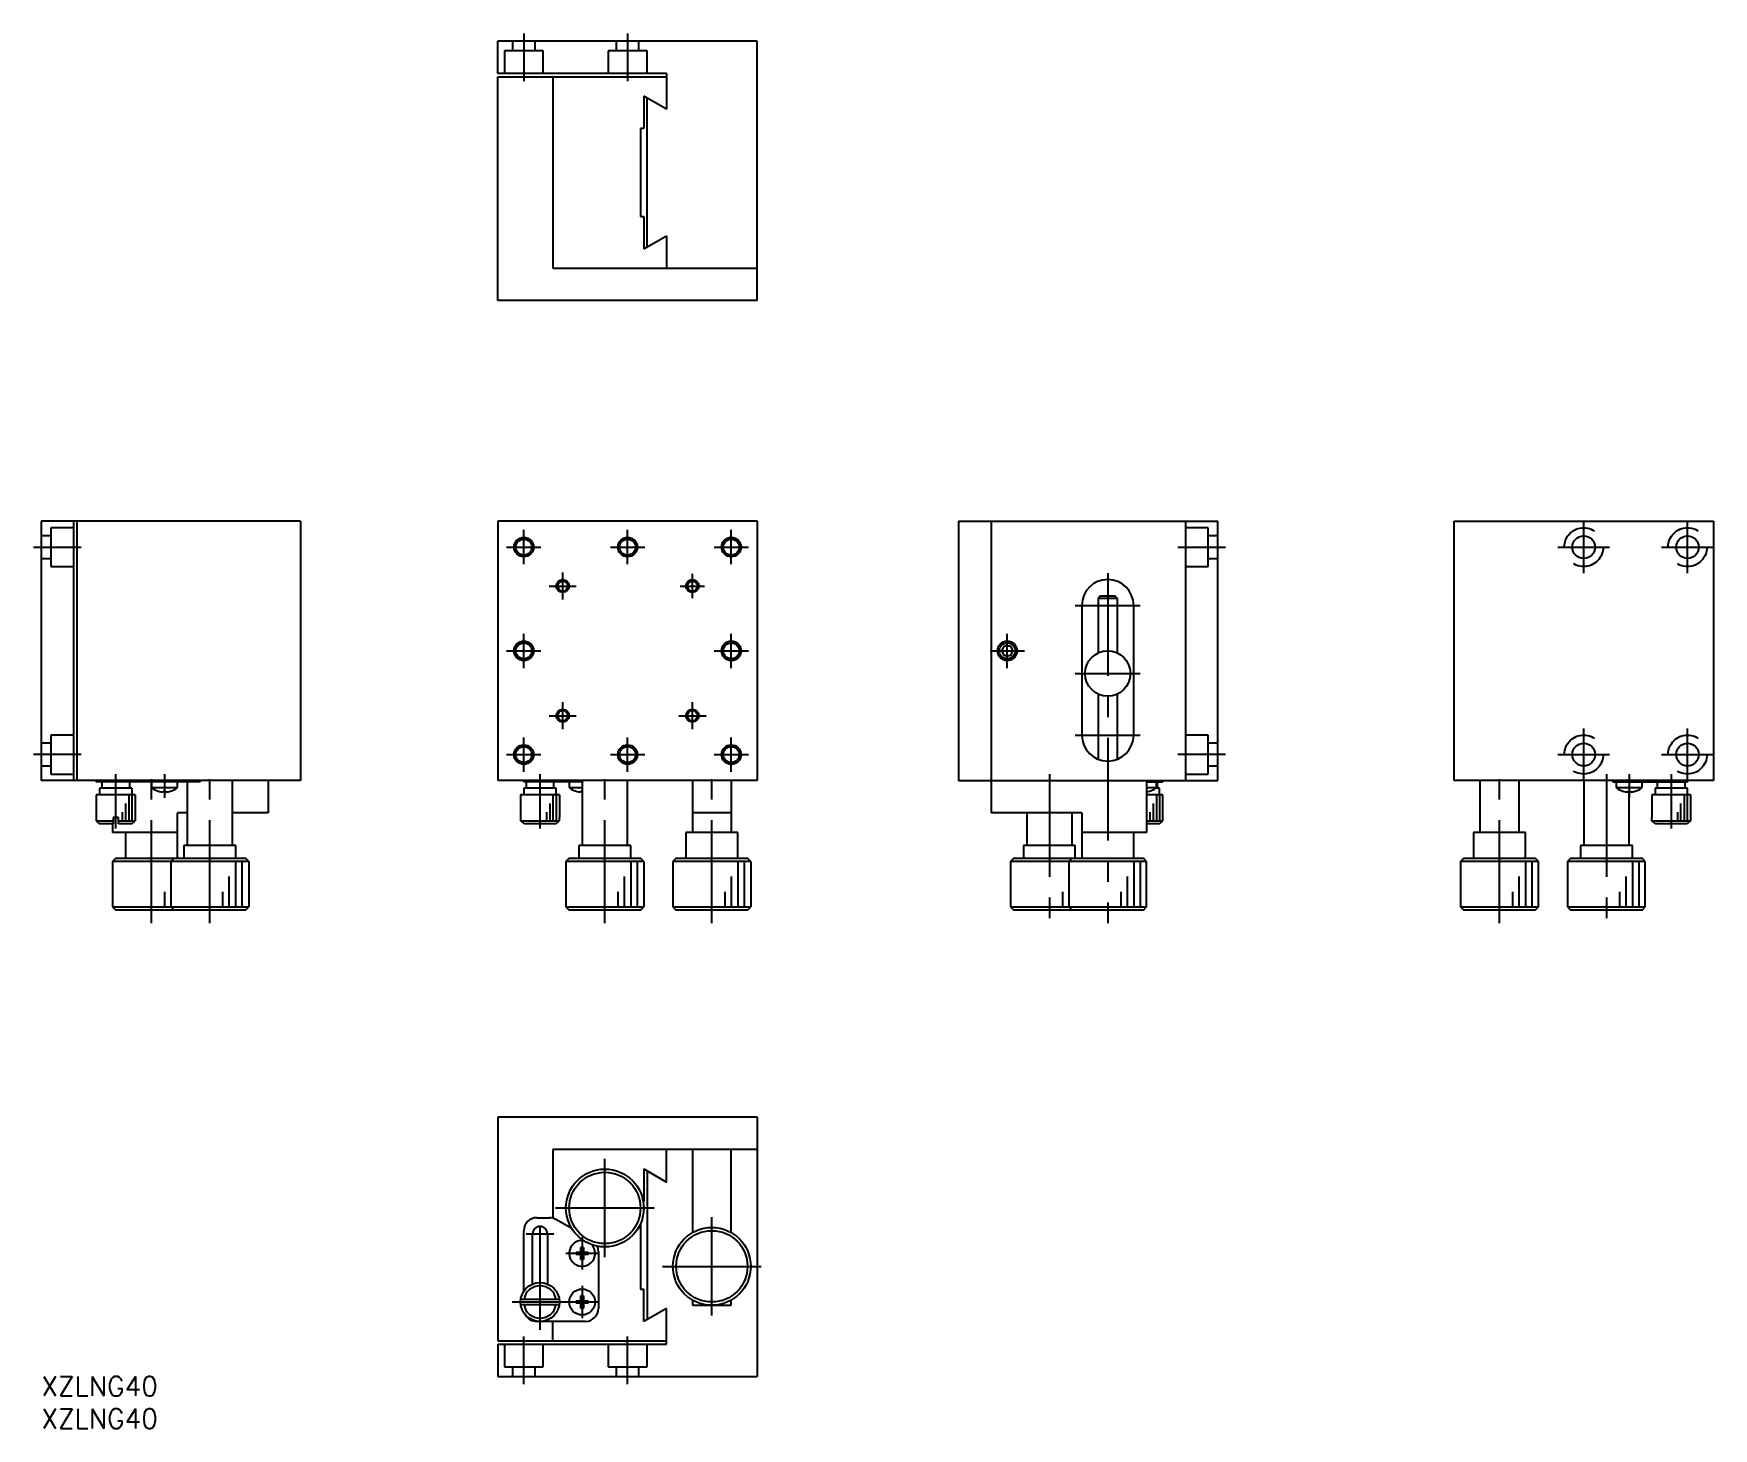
# Model space of a CAD drawing. Extents: x -1 to 258, y -8 to 207.
import ezdxf

# ---------------------------------------------------------------- set-up
doc = ezdxf.new("R2010")
doc.units = 0
doc.header["$LTSCALE"] = 0.5
doc.linetypes.add('CENTER', pattern=[50.8, 31.75, -6.35, 6.35, -6.35])
doc.linetypes.add('DASHED', pattern=[19.05, 12.7, -6.35])
for name, color, linetype in [('MSM_CENTER', 1, 'CENTER'), ('MSM_CONTINUOUS', 7, 'CONTINUOUS'), ('MSM_DASHED', 4, 'DASHED'), ('MSM_NARROW', 5, 'CONTINUOUS'), ('MSM_PART_NUMBER', 7, 'CONTINUOUS')]:
    doc.layers.add(name, color=color, linetype=linetype)
doc.styles.get("Standard").update_dxf_attribs({"font": 'txt.shx', "height": 3, "bigfont": 'bigfont.shx'})

# ---------------------------------------------------------------- blocks, each defined once
blk = doc.blocks.new('*U7')
at = {"layer": 'MSM_PART_NUMBER'}
blk.add_text('XZLNG40', height=3, dxfattribs=at).set_placement((0, -3))
blk = doc.blocks.new('*U8')
at = {"layer": 'MSM_PART_NUMBER'}
blk.add_text('XZLNG40', height=3, dxfattribs=at).set_placement((0, -8))

msp = doc.modelspace()

# ---------------------------------------------------------------- linework, layer by layer
at = {"layer": 'MSM_CENTER'}
for p, q in [((74.43, 207.15), (74.43, 199.8)), ((90.43, 207.15), (90.43, 199.8)), ((74.43, 125.29), (74.43, 130.59)), ((90.43, 125.29), (90.43, 130.59)), ((106.43, 125.29), (106.43, 130.59)), ((237.9, 123.94), (237.9, 131.94)), ((253.9, 123.94), (253.9, 131.94)), ((-1.18, 127.94), (6.17, 127.94)), ((71.78, 127.94), (77.08, 127.94)), ((87.78, 127.94), (93.08, 127.94)), ((103.78, 127.94), (109.08, 127.94)), ((175.32, 127.94), (182.67, 127.94)), ((233.9, 127.94), (241.9, 127.94)), ((249.9, 127.94), (257.9, 127.94)), ((78.33, 121.94), (82.53, 121.94)), ((80.43, 119.84), (80.43, 124.04)), ((98.55, 121.94), (102.31, 121.94)), ((100.43, 120.06), (100.43, 123.82)), ((164.49, 123.94), (164.49, 69.94)), ((159.49, 118.94), (169.49, 118.94)), ((74.43, 109.29), (74.43, 114.59)), ((106.43, 109.29), (106.43, 114.59)), ((148.99, 109.29), (148.99, 114.59)), ((71.78, 111.94), (77.08, 111.94)), ((103.78, 111.94), (109.08, 111.94)), ((146.34, 111.94), (151.64, 111.94)), ((159.49, 108.44), (169.49, 108.44)), ((80.43, 99.84), (80.43, 104.04)), ((100.43, 99.84), (100.43, 104.04)), ((78.33, 101.94), (82.53, 101.94)), ((98.33, 101.94), (102.53, 101.94)), ((74.43, 93.29), (74.43, 98.59)), ((90.43, 93.29), (90.43, 98.59)), ((106.43, 93.29), (106.43, 98.59)), ((159.49, 98.94), (169.49, 98.94)), ((237.9, 91.94), (237.9, 99.94)), ((253.9, 91.94), (253.9, 99.94)), ((6.17, 95.94), (-1.18, 95.94)), ((71.78, 95.94), (77.08, 95.94)), ((87.78, 95.94), (93.08, 95.94)), ((103.78, 95.94), (109.08, 95.94)), ((182.67, 95.94), (175.32, 95.94)), ((233.9, 95.94), (241.9, 95.94)), ((249.9, 95.94), (257.9, 95.94)), ((11.5, 84.54), (11.5, 92.94)), ((17, 69.94), (17, 92.94)), ((19, 92.94), (19, 89.28)), ((26, 69.94), (26, 92.94)), ((76.93, 84.56), (76.93, 92.94)), ((86.93, 69.94), (86.93, 92.94)), ((103.43, 69.94), (103.43, 92.94)), ((155.49, 92.94), (155.49, 69.94)), ((224.9, 69.94), (224.9, 92.94)), ((241.4, 92.94), (241.4, 69.94)), ((244.9, 92.94), (244.9, 89.28)), ((251.4, 92.94), (251.4, 84.56)), ((86.93, 18.4), (86.93, 33.6)), ((79.33, 26), (94.53, 26)), ((76.93, 7.2), (76.93, 24.15)), ((103.43, 9.4), (103.43, 24.6)), ((74.78, 22), (79.08, 22)), ((83.43, 21.5), (83.43, 16.5)), ((85.93, 19), (80.93, 19)), ((95.83, 17), (111.03, 17)), ((83.43, 14), (83.43, 9)), ((72.63, 11.5), (85.93, 11.5)), ((74.43, -1.18), (74.43, 6.17)), ((90.43, -1.18), (90.43, 6.17))]:
    msp.add_line(p, q, dxfattribs=at)
at = {"layer": 'MSM_CONTINUOUS'}
for p, q in [((70.43, 200.98), (70.43, 205.98)), ((110.43, 205.98), (70.43, 205.98)), ((110.43, 165.98), (110.43, 205.98)), ((96.43, 200.98), (70.43, 200.98)), ((70.43, 200.48), (96.43, 200.48)), ((70.43, 165.98), (70.43, 200.48)), ((78.93, 200.48), (78.93, 170.98)), ((96.43, 200.98), (96.43, 195.48)), ((96.43, 195.48), (92.93, 197.5)), ((92.93, 197.5), (92.93, 192.5)), ((93.43, 174.25), (93.43, 197.21)), ((92.43, 192.5), (92.43, 178.96)), ((92.93, 192.5), (92.43, 192.5)), ((92.43, 178.96), (92.93, 178.96)), ((92.93, 178.96), (92.93, 173.96)), ((92.93, 173.96), (96.43, 175.98)), ((96.43, 175.98), (96.43, 170.98)), ((78.93, 170.98), (110.43, 170.98)), ((110.43, 165.98), (70.43, 165.98)), ((40, 131.94), (0, 131.94)), ((0, 131.94), (0, 91.94)), ((5, 131.94), (5, 91.94)), ((5.5, 131.94), (5.5, 91.94)), ((40, 131.94), (40, 91.94)), ((110.43, 131.94), (70.43, 131.94)), ((70.43, 131.94), (70.43, 91.94)), ((110.43, 131.94), (110.43, 91.94)), ((141.49, 131.94), (141.49, 91.94)), ((141.49, 131.94), (181.49, 131.94)), ((146.49, 131.94), (146.49, 86.94)), ((176.49, 131.94), (176.49, 91.94)), ((181.49, 91.94), (181.49, 131.94)), ((217.9, 91.94), (217.9, 131.94)), ((217.9, 131.94), (257.9, 131.94)), ((257.9, 131.94), (257.9, 91.94)), ((163.39, 120.44), (162.99, 120.04)), ((165.99, 120.04), (162.99, 120.04)), ((162.99, 120.04), (162.99, 111.6)), ((163.39, 120.44), (165.59, 120.44)), ((165.99, 120.04), (165.59, 120.44)), ((165.99, 111.6), (165.99, 120.04)), ((160.49, 118.94), (160.49, 98.94)), ((168.49, 98.94), (168.49, 118.94)), ((148.13, 111.94), (148.56, 112.69)), ((148.56, 111.19), (148.13, 111.94)), ((148.56, 112.69), (149.43, 112.69)), ((149.43, 112.69), (149.86, 111.94)), ((149.86, 111.94), (149.43, 111.19)), ((149.43, 111.19), (148.56, 111.19)), ((162.99, 105.28), (162.99, 95.23)), ((165.99, 95.23), (165.99, 105.28)), ((40, 91.94), (0, 91.94)), ((8.5, 91.74), (8.5, 91.94)), ((24.5, 91.74), (8.5, 91.74)), ((14, 90.74), (9, 90.74)), ((9, 90.74), (9, 89.74)), ((9.35, 91.74), (9.35, 90.74)), ((13.65, 90.74), (13.65, 91.74)), ((14, 90.74), (14, 89.74)), ((17, 91.74), (17, 90.84)), ((17, 90.84), (21, 90.84)), ((21, 90.84), (21, 91.74)), ((22.5, 91.74), (22.5, 81.94)), ((24.5, 91.94), (24.5, 91.74)), ((29.5, 81.94), (29.5, 91.94)), ((35, 91.94), (35, 86.94)), ((110.43, 91.94), (70.43, 91.94)), ((74.43, 91.74), (74.43, 91.94)), ((83.43, 91.74), (74.43, 91.74)), ((79.43, 90.74), (74.43, 90.74)), ((74.43, 90.74), (74.43, 89.74)), ((74.78, 91.74), (74.78, 90.74)), ((79.08, 90.74), (79.08, 91.74)), ((79.43, 89.74), (79.43, 90.74)), ((81.43, 91.74), (81.43, 90.84)), ((81.43, 90.84), (83.43, 90.84)), ((83.43, 91.94), (83.43, 81.94)), ((90.43, 81.94), (90.43, 91.94)), ((100.43, 91.94), (100.43, 83.94)), ((106.43, 91.94), (106.43, 83.94)), ((141.49, 91.94), (181.49, 91.94)), ((170.49, 91.94), (170.49, 83.94)), ((170.49, 91.74), (172.99, 91.74)), ((170.49, 90.84), (171.99, 90.84)), ((172.49, 90.74), (171.86, 90.74)), ((171.99, 90.84), (171.99, 91.74)), ((172.14, 90.74), (172.14, 91.74)), ((172.49, 89.74), (172.49, 90.74)), ((172.99, 91.94), (172.99, 91.74)), ((257.9, 91.94), (217.9, 91.94)), ((221.9, 91.94), (221.9, 83.94)), ((227.9, 91.94), (227.9, 83.94)), ((237.9, 91.94), (237.9, 81.94)), ((242.4, 91.74), (242.4, 91.94)), ((242.4, 91.74), (253.9, 91.74)), ((242.9, 91.74), (242.9, 90.84)), ((242.9, 90.84), (246.9, 90.84)), ((246.9, 90.84), (246.9, 91.74)), ((253.9, 90.74), (248.9, 90.74)), ((248.9, 90.74), (248.9, 89.74)), ((249.25, 91.74), (249.25, 90.74)), ((253.55, 90.74), (253.55, 91.74)), ((253.9, 91.94), (253.9, 91.74)), ((253.9, 89.74), (253.9, 90.74)), ((14.5, 89.74), (8.5, 89.74)), ((8.5, 89.74), (8.5, 85.74)), ((14.5, 89.74), (14.5, 85.74)), ((18.05, 90.28), (18.07, 90.28)), ((18.8, 90.28), (19.2, 90.28)), ((18.8, 90.15), (18.8, 90.28)), ((19.2, 90.28), (19.2, 90.15)), ((19.93, 90.28), (19.95, 90.28)), ((79.93, 89.74), (73.93, 89.74)), ((73.93, 89.74), (73.93, 86.24)), ((79.93, 89.74), (79.93, 86.24)), ((82.48, 90.28), (82.5, 90.28)), ((83.23, 90.28), (83.43, 90.28)), ((83.23, 90.15), (83.23, 90.28)), ((172.99, 89.74), (170.49, 89.74)), ((170.92, 90.28), (170.94, 90.28)), ((172.99, 85.74), (172.99, 89.74)), ((243.95, 90.28), (243.97, 90.28)), ((244.7, 90.28), (245.1, 90.28)), ((244.7, 90.15), (244.7, 90.28)), ((244.9, 81.94), (244.9, 90.28)), ((245.1, 90.28), (245.1, 90.15)), ((245.83, 90.28), (245.85, 90.28)), ((254.4, 89.74), (248.4, 89.74)), ((248.4, 89.74), (248.4, 86.24)), ((254.4, 86.24), (254.4, 89.74)), ((8.5, 85.74), (11.1, 85.74)), ((8.5, 85.74), (9, 85.24)), ((11.1, 86.24), (11.1, 85.24)), ((11.9, 86.24), (11.1, 86.24)), ((11.9, 85.24), (11.9, 86.24)), ((11.9, 85.74), (14.5, 85.74)), ((14, 85.24), (14.5, 85.74)), ((22.5, 86.94), (21, 86.94)), ((21, 79.94), (21, 86.94)), ((35, 86.94), (29.5, 86.94)), ((73.96, 86.24), (73.93, 86.24)), ((73.96, 85.74), (73.96, 86.24)), ((74.46, 85.24), (73.96, 85.74)), ((73.96, 85.74), (79.9, 85.74)), ((79.9, 85.74), (79.4, 85.24)), ((79.93, 86.24), (79.9, 86.24)), ((79.9, 86.24), (79.9, 85.74)), ((106.43, 86.94), (100.43, 86.94)), ((160.49, 86.94), (146.49, 86.94)), ((151.99, 86.94), (151.99, 81.94)), ((158.99, 81.94), (158.99, 86.94)), ((160.49, 86.94), (160.49, 79.94)), ((170.49, 85.74), (172.99, 85.74)), ((172.49, 85.24), (172.99, 85.74)), ((248.43, 86.24), (248.4, 86.24)), ((248.43, 85.74), (248.43, 86.24)), ((248.93, 85.24), (248.43, 85.74)), ((248.43, 85.74), (254.37, 85.74)), ((254.37, 85.74), (253.87, 85.24)), ((254.4, 86.24), (254.37, 86.24)), ((254.37, 86.24), (254.37, 85.74)), ((11.1, 85.24), (9, 85.24)), ((11, 85.24), (11, 83.94)), ((21, 83.94), (11, 83.94)), ((14, 85.24), (11.9, 85.24)), ((13, 83.94), (13, 79.94)), ((79.4, 85.24), (74.46, 85.24)), ((107.43, 83.94), (99.43, 83.94)), ((99.43, 83.94), (99.43, 79.94)), ((107.43, 79.94), (107.43, 83.94)), ((170.49, 83.94), (160.49, 83.94)), ((168.49, 79.94), (168.49, 83.94)), ((172.49, 85.24), (170.49, 85.24)), ((228.9, 83.94), (220.9, 83.94)), ((220.9, 83.94), (220.9, 79.94)), ((228.9, 79.94), (228.9, 83.94)), ((253.87, 85.24), (248.93, 85.24)), ((30, 81.94), (22, 81.94)), ((22, 81.94), (22, 79.94)), ((30, 79.94), (30, 81.94)), ((90.93, 81.94), (82.93, 81.94)), ((82.93, 81.94), (82.93, 79.94)), ((90.93, 79.94), (90.93, 81.94)), ((159.49, 81.94), (151.49, 81.94)), ((151.49, 81.94), (151.49, 79.94)), ((159.49, 79.94), (159.49, 81.94)), ((245.4, 81.94), (237.4, 81.94)), ((237.4, 81.94), (237.4, 79.94)), ((245.4, 79.94), (245.4, 81.94)), ((11.5, 79.94), (11, 79.44)), ((32, 79.44), (11, 79.44)), ((11, 79.44), (11, 72.44)), ((11.5, 79.94), (31.5, 79.94)), ((20.5, 79.94), (20, 79.44)), ((20, 79.44), (20, 72.44)), ((32, 79.44), (31.5, 79.94)), ((32, 79.44), (32, 72.44)), ((81.43, 79.94), (80.93, 79.44)), ((92.93, 79.44), (80.93, 79.44)), ((80.93, 79.44), (80.93, 72.44)), ((81.43, 79.94), (92.43, 79.94)), ((92.93, 79.44), (92.43, 79.94)), ((92.93, 79.44), (92.93, 72.44)), ((97.93, 79.94), (97.43, 79.44)), ((109.43, 79.44), (97.43, 79.44)), ((97.43, 79.44), (97.43, 72.44)), ((97.93, 79.94), (108.93, 79.94)), ((109.43, 79.44), (108.93, 79.94)), ((109.43, 79.44), (109.43, 72.44)), ((149.99, 79.94), (149.49, 79.44)), ((170.49, 79.44), (149.49, 79.44)), ((149.49, 79.44), (149.49, 72.44)), ((149.99, 79.94), (169.99, 79.94)), ((158.99, 79.94), (158.49, 79.44)), ((158.49, 79.44), (158.49, 72.44)), ((170.49, 79.44), (169.99, 79.94)), ((170.49, 72.44), (170.49, 79.44)), ((219.4, 79.94), (218.9, 79.44)), ((230.9, 79.44), (218.9, 79.44)), ((218.9, 79.44), (218.9, 72.44)), ((219.4, 79.94), (230.4, 79.94)), ((230.9, 79.44), (230.4, 79.94)), ((230.9, 72.44), (230.9, 79.44)), ((235.9, 79.94), (235.4, 79.44)), ((247.4, 79.44), (235.4, 79.44)), ((235.4, 79.44), (235.4, 72.44)), ((235.9, 79.94), (246.9, 79.94)), ((247.4, 79.44), (246.9, 79.94)), ((247.4, 72.44), (247.4, 79.44)), ((11, 72.44), (32, 72.44)), ((11, 72.44), (11.5, 71.94)), ((31.5, 71.94), (11.5, 71.94)), ((20, 72.44), (20.5, 71.94)), ((31.5, 71.94), (32, 72.44)), ((80.93, 72.44), (92.93, 72.44)), ((80.93, 72.44), (81.43, 71.94)), ((92.43, 71.94), (81.43, 71.94)), ((92.43, 71.94), (92.93, 72.44)), ((97.43, 72.44), (109.43, 72.44)), ((97.43, 72.44), (97.93, 71.94)), ((108.93, 71.94), (97.93, 71.94)), ((108.93, 71.94), (109.43, 72.44)), ((149.49, 72.44), (170.49, 72.44)), ((149.49, 72.44), (149.99, 71.94)), ((169.99, 71.94), (149.99, 71.94)), ((158.49, 72.44), (158.99, 71.94)), ((169.99, 71.94), (170.49, 72.44)), ((218.9, 72.44), (230.9, 72.44)), ((218.9, 72.44), (219.4, 71.94)), ((230.4, 71.94), (219.4, 71.94)), ((230.4, 71.94), (230.9, 72.44)), ((235.4, 72.44), (247.4, 72.44)), ((235.4, 72.44), (235.9, 71.94)), ((246.9, 71.94), (235.9, 71.94)), ((246.9, 71.94), (247.4, 72.44)), ((110.43, 40), (70.43, 40)), ((70.43, 40), (70.43, 5.5)), ((110.43, 40), (110.43, 0)), ((110.43, 35), (78.93, 35)), ((78.93, 35), (78.93, 24.43)), ((96.43, 30), (96.43, 35)), ((100.43, 35), (100.43, 22.2)), ((106.43, 22.2), (106.43, 35)), ((92.93, 32.02), (96.43, 30)), ((92.93, 32.02), (92.93, 27.02)), ((93.43, 31.73), (93.43, 8.77)), ((92.93, 27.02), (92.84, 27.02)), ((76.43, 24.5), (78.39, 24.5)), ((81.84, 22.82), (79.39, 24.23)), ((92.43, 23.6), (92.43, 13.48)), ((74.43, 13.16), (74.43, 22.5)), ((75.78, 14.27), (75.78, 22)), ((78.08, 22), (78.08, 14.27)), ((82.5, 19.2), (83.23, 19.2)), ((83.23, 18.8), (82.5, 18.8)), ((83.23, 19.2), (83.23, 19.93)), ((83.23, 18.07), (83.23, 18.8)), ((83.63, 19.93), (83.63, 19.2)), ((83.63, 19.2), (84.36, 19.2)), ((83.63, 18.8), (83.63, 18.07)), ((84.36, 18.8), (83.63, 18.8)), ((85.93, 19.3), (85.93, 10.5)), ((92.43, 13.48), (92.93, 13.48)), ((92.93, 8.48), (92.93, 13.48)), ((79.9, 11.9), (73.96, 11.9)), ((73.96, 11.1), (79.9, 11.1)), ((82.5, 11.7), (83.23, 11.7)), ((83.23, 11.3), (82.5, 11.3)), ((83.23, 11.7), (83.23, 12.43)), ((83.23, 10.57), (83.23, 11.3)), ((83.63, 12.43), (83.63, 11.7)), ((83.63, 11.7), (84.36, 11.7)), ((83.63, 11.3), (83.63, 10.57)), ((84.36, 11.3), (83.63, 11.3)), ((96.43, 10.5), (92.93, 8.48)), ((96.43, 5), (96.43, 10.5)), ((100.43, 11.8), (100.43, 11)), ((100.43, 11), (106.43, 11)), ((106.43, 11), (106.43, 11.8)), ((83.93, 8.5), (76.43, 8.5)), ((78.93, 5.5), (78.93, 8.5)), ((70.43, 5.5), (96.43, 5.5)), ((70.43, 5), (70.43, 0)), ((70.43, 5), (96.43, 5)), ((70.43, 0), (110.43, 0))]:
    msp.add_line(p, q, dxfattribs=at)
for centre, radius in [((237.9, 127.94), 1.75), ((253.9, 127.94), 1.75), ((74.43, 127.94), 1.23), ((90.43, 127.94), 1.23), ((106.43, 127.94), 1.23), ((80.43, 121.94), 0.783), ((100.43, 121.94), 0.783), ((74.43, 111.94), 1.23), ((106.43, 111.94), 1.23), ((148.99, 111.94), 1.23), ((164.49, 108.44), 3.5), ((80.43, 101.94), 0.783), ((100.43, 101.94), 0.783), ((74.43, 95.94), 1.23), ((90.43, 95.94), 1.23), ((106.43, 95.94), 1.23), ((237.9, 95.94), 1.75), ((253.9, 95.94), 1.75), ((86.93, 26), 6), ((86.93, 26), 5.5), ((103.43, 17), 6), ((103.43, 17), 5.5), ((76.93, 11.5), 3), ((83.43, 11.5), 2)]:
    msp.add_circle(centre, radius, dxfattribs=at)
for centre, radius, start, end in [((164.49, 118.94), 4, 0, 180), ((164.49, 98.94), 4, 180, 0), ((19, 93.34), 3.2, 231.3178, 252.73), ((19, 93.34), 3.2, 287.27, 308.6822), ((83.43, 93.34), 3.2, 231.3178, 252.73), ((169.99, 93.34), 3.2, 287.27, 308.6822), ((244.9, 93.34), 3.2, 231.3178, 252.73), ((244.9, 93.34), 3.2, 287.27, 308.6822), ((19, 93.34), 3.19, 253.0947, 266.4097), ((19, 93.34), 3.19, 273.5904, 286.9053), ((83.43, 93.34), 3.19, 253.0947, 266.4097), ((169.99, 93.34), 3.19, 279.0071, 286.9053), ((244.9, 93.34), 3.19, 253.0947, 266.4097), ((244.9, 93.34), 3.19, 273.5903, 286.9053), ((76.43, 22.5), 2, 90, 180), ((78.39, 22.5), 2, 60, 90), ((76.93, 22), 1.15, 0, 180), ((83.43, 19), 2, 84.3104, 42.5595), ((83.43, 19), 0.95, 167.8468, 192.1532), ((83.43, 19), 0.435, 152.6335, 207.3665), ((83.43, 19), 0.95, 77.8468, 102.1532), ((83.43, 19), 0.435, 62.6335, 117.3665), ((83.43, 19), 0.435, 242.6335, 297.3665), ((83.43, 19), 0.435, 332.6335, 27.3665), ((83.43, 19), 0.95, 347.8468, 12.1532), ((83.93, 19.3), 2, 0, 23.9463), ((83.43, 19), 0.95, 257.8468, 282.1532), ((76.93, 11.5), 2.5, 9.2069, 170.7931), ((76.93, 11.5), 2.5, 189.2069, 350.7931), ((83.43, 11.5), 0.95, 167.8468, 192.1532), ((83.43, 11.5), 0.435, 152.6335, 207.3665), ((83.43, 11.5), 0.95, 77.8468, 102.1532), ((83.43, 11.5), 0.435, 62.6335, 117.3665), ((83.43, 11.5), 0.435, 242.6335, 297.3665), ((83.43, 11.5), 0.95, 257.8468, 282.1532), ((83.43, 11.5), 0.435, 332.6335, 27.3665), ((83.93, 10.5), 2, 270, 0), ((83.43, 11.5), 0.95, 347.8468, 12.1532), ((76.43, 10.5), 2, 210.4197, 270)]:
    msp.add_arc(centre, radius, start, end, dxfattribs=at)
at = {"layer": 'MSM_DASHED'}
for p, q in [((72.68, 205.98), (72.68, 204.48)), ((76.18, 204.48), (76.18, 205.98)), ((88.68, 205.98), (88.68, 204.48)), ((92.18, 204.48), (92.18, 205.98)), ((77.43, 204.48), (71.43, 204.48)), ((71.43, 204.48), (71.43, 200.98)), ((77.43, 200.98), (77.43, 204.48)), ((93.43, 204.48), (87.43, 204.48)), ((87.43, 204.48), (87.43, 200.98)), ((93.43, 200.98), (93.43, 204.48)), ((1.5, 129.69), (0, 129.69)), ((1.5, 130.94), (1.5, 124.94)), ((5, 130.94), (1.5, 130.94)), ((179.99, 130.94), (176.49, 130.94)), ((179.99, 124.94), (179.99, 130.94)), ((181.49, 129.69), (179.99, 129.69)), ((0, 126.19), (1.5, 126.19)), ((1.5, 124.94), (5, 124.94)), ((176.49, 124.94), (179.99, 124.94)), ((179.99, 126.19), (181.49, 126.19)), ((1.5, 98.94), (1.5, 92.94)), ((5, 98.94), (1.5, 98.94)), ((179.99, 98.94), (176.49, 98.94)), ((179.99, 92.94), (179.99, 98.94)), ((1.5, 97.69), (0, 97.69)), ((181.49, 97.69), (179.99, 97.69)), ((0, 94.19), (1.5, 94.19)), ((179.99, 94.19), (181.49, 94.19)), ((1.5, 92.94), (5, 92.94)), ((176.49, 92.94), (179.99, 92.94)), ((71.43, 5), (71.43, 1.5)), ((77.43, 1.5), (77.43, 5)), ((87.43, 5), (87.43, 1.5)), ((93.43, 1.5), (93.43, 5)), ((71.43, 1.5), (77.43, 1.5)), ((72.68, 1.5), (72.68, 0)), ((76.18, 0), (76.18, 1.5)), ((87.43, 1.5), (93.43, 1.5)), ((88.68, 1.5), (88.68, 0)), ((92.18, 0), (92.18, 1.5))]:
    msp.add_line(p, q, dxfattribs=at)
for centre in [(237.9, 127.94), (253.9, 127.94), (237.9, 95.94), (253.9, 95.94)]:
    msp.add_circle(centre, 3, dxfattribs=at)
at = {"layer": 'MSM_NARROW'}
for p, q in [((13, 88.41), (13, 85.74)), ((13.5, 89.74), (13.5, 85.74)), ((14, 89.74), (14, 85.74)), ((78.43, 88.41), (78.43, 85.74)), ((78.93, 89.74), (78.93, 85.74)), ((79.43, 89.74), (79.43, 85.74)), ((171.49, 88.41), (171.49, 85.74)), ((171.99, 89.74), (171.99, 85.74)), ((172.49, 89.74), (172.49, 85.74)), ((252.9, 85.74), (252.9, 88.41)), ((253.4, 89.74), (253.4, 85.74)), ((253.9, 85.74), (253.9, 89.74)), ((12.5, 87.07), (12.5, 85.74)), ((77.93, 87.07), (77.93, 85.74)), ((170.99, 87.07), (170.99, 85.74)), ((252.4, 85.74), (252.4, 87.07)), ((29.95, 79.44), (29.95, 72.44)), ((30.95, 79.44), (30.95, 72.44)), ((90.93, 79.44), (90.93, 72.44)), ((91.93, 79.44), (91.93, 72.44)), ((107.43, 79.44), (107.43, 72.44)), ((108.43, 79.44), (108.43, 72.44)), ((168.49, 79.44), (168.49, 72.44)), ((169.49, 79.44), (169.49, 72.44)), ((228.9, 79.44), (228.9, 72.44)), ((229.9, 79.44), (229.9, 72.44)), ((245.4, 79.44), (245.4, 72.44)), ((246.4, 79.44), (246.4, 72.44)), ((28.95, 77.11), (28.95, 72.44)), ((89.93, 77.11), (89.93, 72.44)), ((106.43, 77.11), (106.43, 72.44)), ((167.49, 77.11), (167.49, 72.44)), ((227.9, 77.11), (227.9, 72.44)), ((244.4, 77.11), (244.4, 72.44)), ((19, 74.77), (19, 72.44)), ((27.95, 74.77), (27.95, 72.44)), ((88.93, 74.77), (88.93, 72.44)), ((105.43, 74.77), (105.43, 72.44)), ((157.49, 74.77), (157.49, 72.44)), ((166.49, 74.77), (166.49, 72.44)), ((226.9, 74.77), (226.9, 72.44)), ((243.4, 74.77), (243.4, 72.44))]:
    msp.add_line(p, q, dxfattribs=at)
for centre, radius in [((74.43, 127.94), 1.5), ((90.43, 127.94), 1.5), ((106.43, 127.94), 1.5), ((80.43, 121.94), 1), ((100.43, 121.94), 1), ((74.43, 111.94), 1.5), ((106.43, 111.94), 1.5), ((148.99, 111.94), 1.5), ((80.43, 101.94), 1), ((100.43, 101.94), 1), ((74.43, 95.94), 1.5), ((90.43, 95.94), 1.5), ((106.43, 95.94), 1.5)]:
    msp.add_circle(centre, radius, dxfattribs=at)

# ---------------------------------------------------------------- block references
at = {"layer": 'MSM_CONTINUOUS'}
for name in ['*U7', '*U8']:
    msp.add_blockref(name, (0, 0), dxfattribs=at)

doc.saveas('drawing.dxf')
